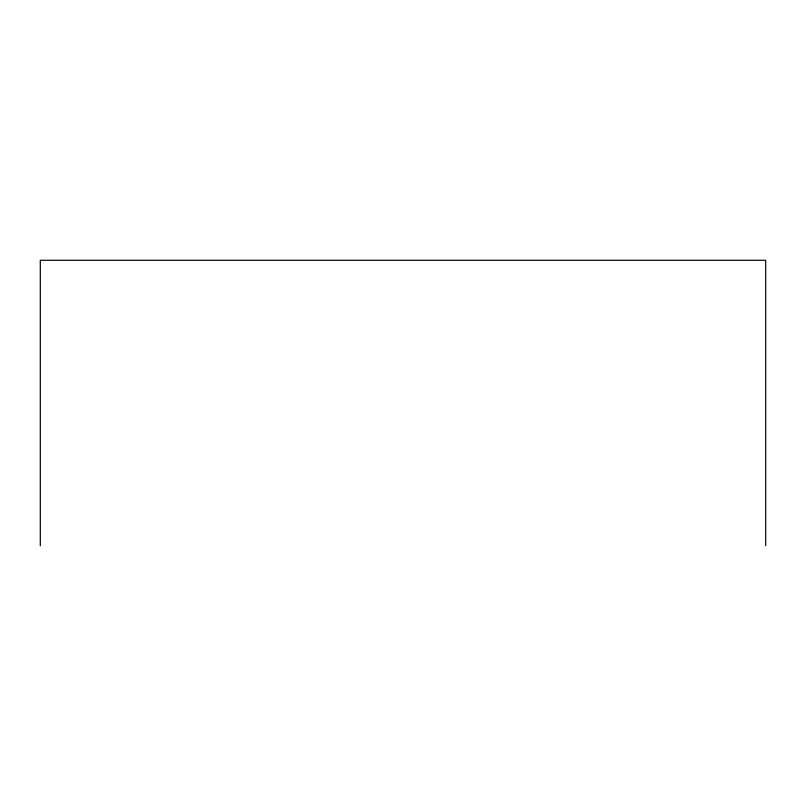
<?xml version="1.0" encoding="UTF-8"?>
<svg xmlns="http://www.w3.org/2000/svg" width="806" height="806" viewBox="0 0 806 806"><rect width="100%" height="100%" fill="white"/><g stroke="black" fill="none" stroke-linecap="round" stroke-linejoin="round"><path stroke-width="1.21" d="M765.7 545.722L765.7 260.278L40.3 260.278L40.3 545.722"/></g></svg>
